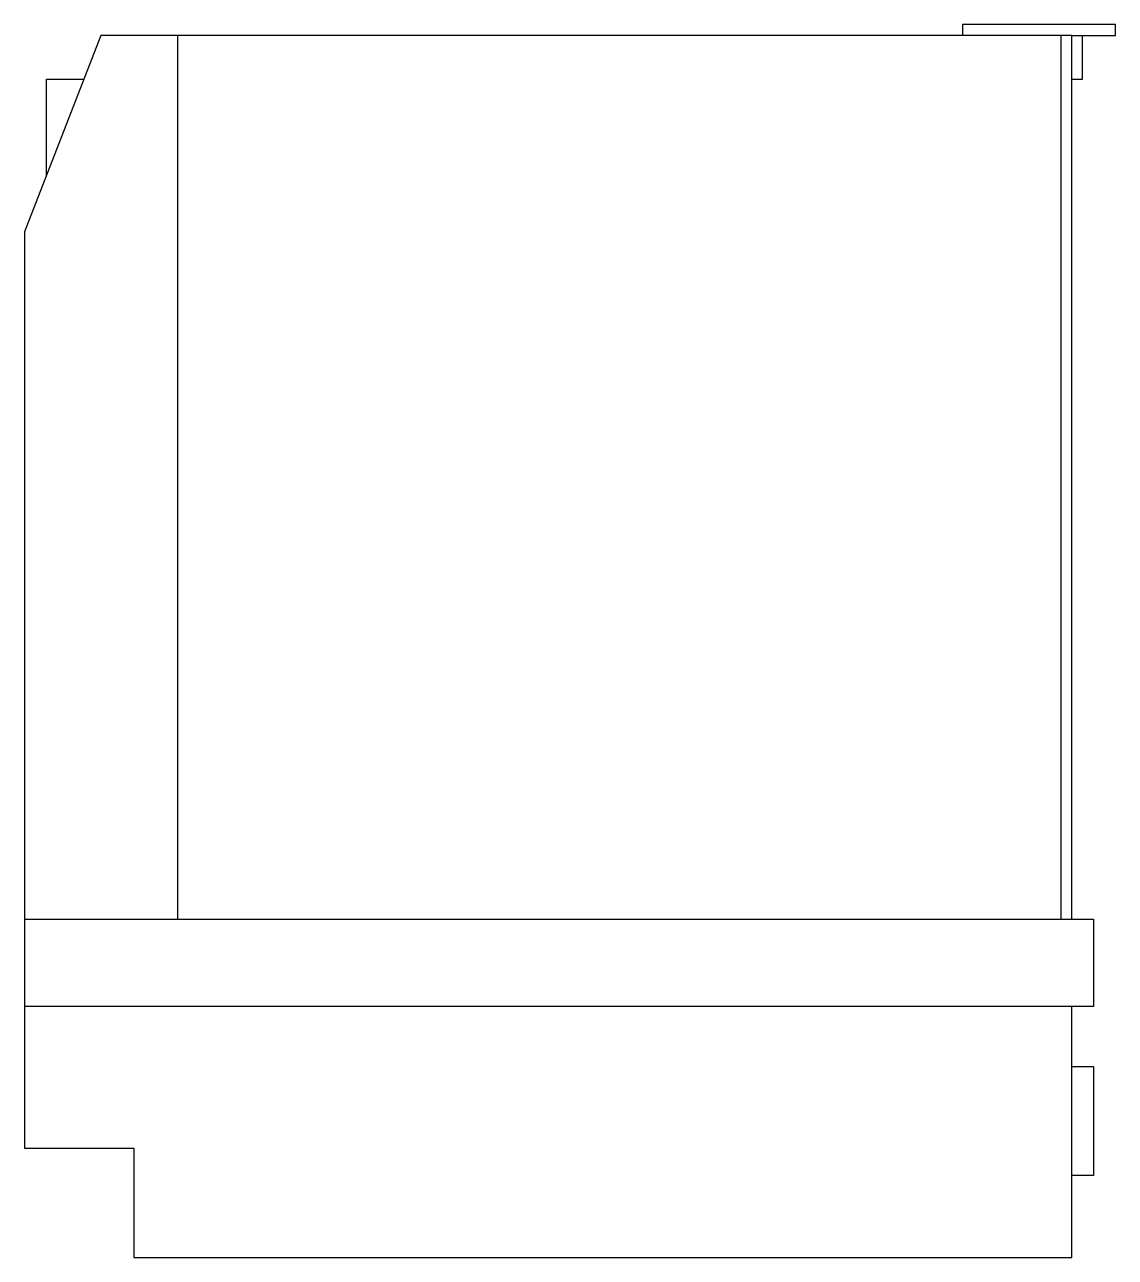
# Model space of a CAD drawing. Header units: millimetres. Extents: x -3020.831 to -3020.331, y 2862.284 to 2862.849.
import ezdxf

# ---------------------------------------------------------------- set-up
doc = ezdxf.new("R2010")
doc.units = ezdxf.units.MM
doc.header["$LTSCALE"] = 10
doc.layers.add('cozinha_eletros', color=2, linetype='Continuous')

msp = doc.modelspace()

# ---------------------------------------------------------------- linework, layer by layer
at = {"layer": 'cozinha_eletros'}
msp.add_line((-3020.76069, 2862.84377), (-3020.76069, 2862.43877), dxfattribs=at)
at = {"layer": 'cozinha_eletros', "color": 1}
msp.add_line((-3020.35569, 2862.84377), (-3020.35569, 2862.43877), dxfattribs=at)
at = {"layer": 'cozinha_eletros'}
for points in [[(-3020.35069, 2862.43877), (-3020.35069, 2862.84377), (-3020.79569, 2862.84377), (-3020.83069, 2862.75377), (-3020.83069, 2862.33377), (-3020.78069, 2862.33377), (-3020.78069, 2862.28377), (-3020.35069, 2862.28377), (-3020.35069, 2862.39877)], [(-3020.83069, 2862.43877), (-3020.34069, 2862.43877), (-3020.34069, 2862.39877), (-3020.83069, 2862.39877)]]:
    msp.add_lwpolyline(points, dxfattribs=at)
at = {"layer": 'cozinha_eletros', "color": 1}
for points in [[(-3020.35069, 2862.84377), (-3020.33069, 2862.84377), (-3020.33069, 2862.84877), (-3020.40069, 2862.84877), (-3020.40069, 2862.84377)], [(-3020.35069, 2862.82377), (-3020.34569, 2862.82377), (-3020.34569, 2862.84377)], [(-3020.82069, 2862.77949), (-3020.82069, 2862.82377), (-3020.80346, 2862.82377)], [(-3020.35069, 2862.37127), (-3020.34069, 2862.37127), (-3020.34069, 2862.32127), (-3020.35069, 2862.32127)]]:
    msp.add_lwpolyline(points, dxfattribs=at)

doc.saveas('drawing.dxf')
